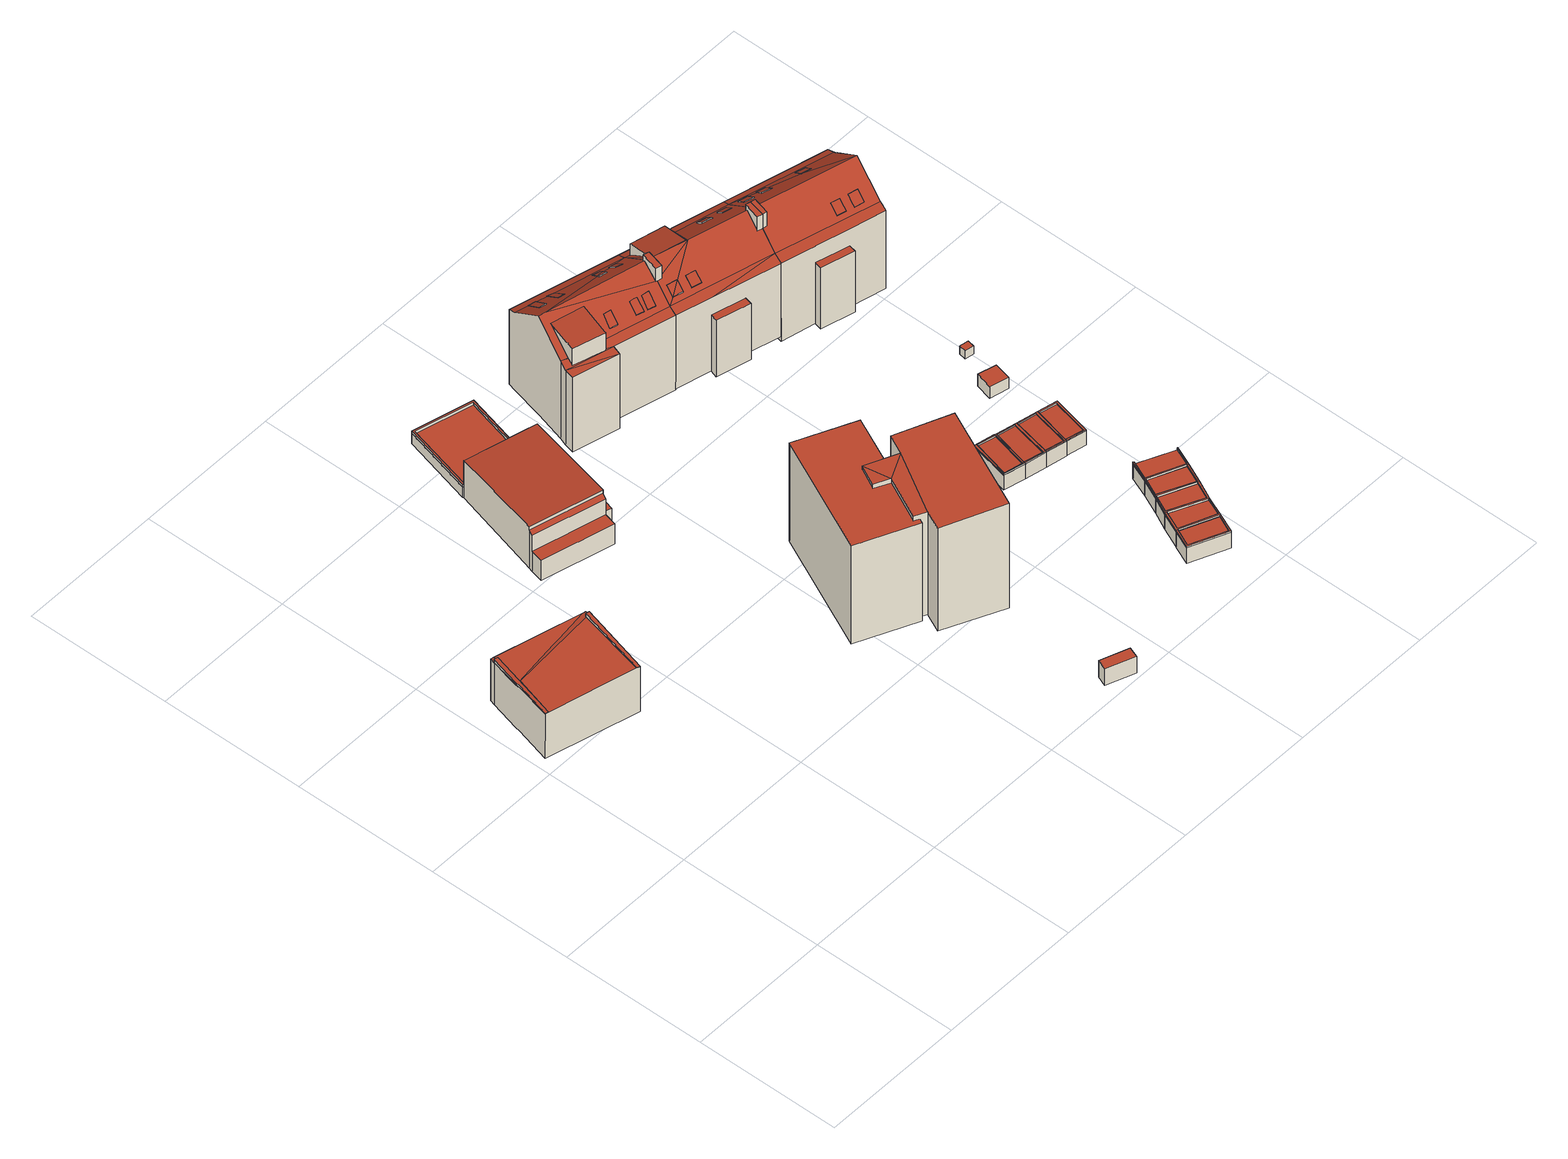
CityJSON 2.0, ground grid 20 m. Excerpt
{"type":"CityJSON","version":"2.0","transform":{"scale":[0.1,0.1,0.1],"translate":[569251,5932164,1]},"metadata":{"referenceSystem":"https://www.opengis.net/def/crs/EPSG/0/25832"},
"CityObjects":{
"building1":{"type":"Building","attributes":{"Grundfläche 2D":"141.242015","Grundhöhe NN":"2.462"},"children":["building1-1","building1-2"],"geometry":[{"type":"Solid","lod":"3","boundaries":[[[[0,1,2,3,4]],[[5,6,7,8,9,1,0,4,3,10,11,12]],[[13,14,10]],[[11,10,14,12]],[[15,2,1,9,16,17]],[[18,13,10,3,2,15,19]],[[14,13,18,20]],[[21,22,6,5,12,14,20,23]],[[9,8,7,6,22,24,16]],[[18,19,15,17,16,24,22,21,23,20]]]],"semantics":{"surfaces":[{"type":"RoofSurface"},{"type":"WallSurface"},{"type":"GroundSurface"}],"values":[[0,0,0,0,1,1,1,1,1,2]]}}]},
"building1-1":{"type":"BuildingInstallation","parents":["building1"],"geometry":[{"type":"MultiSurface","lod":"3","boundaries":[[[25,26,27,28,29]],[[8,9,27,26]],[[9,1,28,27]],[[1,30,29,28]],[[26,25,29,30,0,8]]],"semantics":{"surfaces":[{"type":"RoofSurface"},{"type":"WallSurface"}],"values":[0,1,1,1,1]}}]},
"building1-2":{"type":"BuildingInstallation","parents":["building1"],"geometry":[{"type":"MultiSurface","lod":"3","boundaries":[[[31,32,33,34,35,36,37,38]],[[14,12,5,6,36,35,34,33]],[[6,7,37,36]],[[39,4,40,32,31,38,37,7]],[[14,33,32,40,11]]],"semantics":{"surfaces":[{"type":"RoofSurface"},{"type":"WallSurface"}],"values":[0,1,1,1,1]}}]},
"building2":{"type":"Building","attributes":{"Grundfläche 2D":"2.975114","Grundhöhe NN":"2.462"},"geometry":[{"type":"Solid","lod":"3","boundaries":[[[[41,42,43,44]],[[45,42,41,46]],[[46,41,44,47,48]],[[44,43,49,47]],[[45,46,48,50]],[[49,43,42,45,50]],[[47,49,50,48]]]],"semantics":{"surfaces":[{"type":"RoofSurface"},{"type":"WallSurface"},{"type":"GroundSurface"}],"values":[[0,0,1,1,1,1,2]]}}]},
"building3":{"type":"Building","attributes":{"Grundfläche 2D":"161.966208","Grundhöhe NN":"2.162"},"geometry":[{"type":"Solid","lod":"3","boundaries":[[[[51,52,53,54,55,56,57,58]],[[59,60,61,62]],[[63,64,65,66]],[[67,68,69,70]],[[71,53,52,51,58,72,73,74]],[[75,76,64,56,55,54,53,71,77]],[[78,57,56,64,63,79]],[[61,80,72,58,57,78,81,62]],[[59,62,81,82]],[[60,59,82,83]],[[61,60,83,80]],[[65,70,69,66]],[[66,69,84,79,63]],[[64,76,85,70,65]],[[68,67,86,87]],[[69,68,87,84]],[[67,70,85,86]],[[75,77,71,74,73,72,80,83,82,81,78,79,84,87,86,85,76]]]],"semantics":{"surfaces":[{"type":"RoofSurface"},{"type":"WallSurface"},{"type":"GroundSurface"}],"values":[[0,0,0,0,1,1,1,1,1,1,1,1,1,1,1,1,1,2]]}}]},
"building4":{"type":"Building","attributes":{"Grundfläche 2D":"6.026356","Grundhöhe NN":"1.728"},"geometry":[{"type":"Solid","lod":"3","boundaries":[[[[88,89,90,91]],[[92,93,91,90]],[[93,94,88,91]],[[94,95,89,88]],[[95,92,90,89]],[[95,94,93,92]]]],"semantics":{"surfaces":[{"type":"RoofSurface"},{"type":"WallSurface"},{"type":"GroundSurface"}],"values":[[0,1,1,1,1,2]]}}]},
"building5":{"type":"Building","attributes":{"Grundfläche 2D":"85.054773","Grundhöhe NN":"2.429"},"children":["building5-1"],"geometry":[{"type":"Solid","lod":"3","boundaries":[[[[96,97,98,99,100,101]],[[98,97,96,101,102,103]],[[99,98,103,104]],[[100,99,104,105]],[[101,100,105,102]],[[103,102,105,104]]]],"semantics":{"surfaces":[{"type":"RoofSurface"},{"type":"WallSurface"},{"type":"GroundSurface"}],"values":[[0,1,1,1,1,2]]}}]},
"building5-1":{"type":"BuildingInstallation","parents":["building5"],"geometry":[{"type":"MultiSurface","lod":"3","boundaries":[[[106,107,108,109,110,111,112,113]],[[101,96,110,109]],[[96,114,111,110]],[[114,115,112,111]],[[113,112,115,97]],[[97,98,106,113]],[[98,99,107,106]],[[99,100,108,107]],[[100,101,109,108]]],"semantics":{"surfaces":[{"type":"RoofSurface"},{"type":"WallSurface"}],"values":[0,1,1,1,1,1,1,1,1]}}]},
"building6":{"type":"Building","attributes":{"Grundfläche 2D":"292.609554","Grundhöhe NN":"1.895"},"geometry":[{"type":"Solid","lod":"3","boundaries":[[[[116,117,118,119,120,121,122,123,124,125]],[[126,127,128,129,130,131]],[[132,133,130]],[[134,133,132]],[[133,135,131,130]],[[118,117,136,137]],[[124,123,138,139]],[[125,124,139,140]],[[116,125,140,141]],[[117,116,141,136]],[[129,128,142,143]],[[122,132,130,144,138,123]],[[130,129,143,144]],[[132,122,121,134]],[[134,121,120,133]],[[133,120,119,135]],[[145,131,135,119,118,137]],[[126,131,145,146]],[[127,126,146,147]],[[128,127,147,142]],[[141,140,139,138,144,143,142,147,146,145,137,136]]]],"semantics":{"surfaces":[{"type":"RoofSurface"},{"type":"WallSurface"},{"type":"GroundSurface"}],"values":[[0,0,0,0,0,1,1,1,1,1,1,1,1,1,1,1,1,1,1,1,2]]}}]},
"building7":{"type":"Building","attributes":{"Grundfläche 2D":"177.465044","Grundhöhe NN":"2.211"},"children":["building7-1","building7-2","building7-3","building7-4","building7-5","building7-6","building7-7"],"geometry":[{"type":"Solid","lod":"3","boundaries":[[[[148,149,150,151,152,153,154,155,156,157,158]],[[159,160,161,162]],[[163,164,165,161,166,167,168]],[[165,162,161]],[[169,170,171,172,173,174,175,176]],[[177,178,167,166,173,179,180,153,152,181,182,183]],[[184,185,174]],[[185,175,174]],[[176,175,186,183,182,187]],[[172,179,173]],[[188,167,178]],[[189,167,188]],[[163,168,167,189,190,165,164]],[[158,170,169,149,148]],[[149,169,176,187,182,181,152,151,150]],[[179,172,171,170,158,157,156,155,154,153,180]],[[160,159,191,192]],[[193,194,173,166,161,160,192,195]],[[174,173,194,196]],[[184,174,196,197]],[[185,184,197,198]],[[175,185,198,199]],[[186,175,199,200]],[[177,183,186,200,201]],[[189,188,178,202,203]],[[191,159,162,165,190,204,205]],[[178,177,201,202]],[[190,189,203,204]],[[196,194,193,195,192,191,205,204,203,202,201,200,199,198,197]]]],"semantics":{"surfaces":[{"type":"RoofSurface"},{"type":"WallSurface"},{"type":"GroundSurface"}],"values":[[0,0,0,0,0,0,0,0,0,0,0,0,0,1,1,1,1,1,1,1,1,1,1,1,1,1,1,1,2]]}}]},
"building7-1":{"type":"BuildingInstallation","parents":["building7"],"geometry":[{"type":"MultiSurface","lod":"3","boundaries":[[[206,207,208,209]],[[208,207,210,211]],[[209,208,211,212]],[[206,209,212,213]],[[207,206,213,210]]],"semantics":{"surfaces":[{"type":"RoofSurface"},{"type":"WallSurface"}],"values":[0,1,1,1,1]}}]},
"building7-2":{"type":"BuildingInstallation","parents":["building7"],"geometry":[{"type":"MultiSurface","lod":"3","boundaries":[[[214,215,216,217]],[[217,216,218,219]],[[214,217,219,220]],[[215,214,220,221]],[[216,215,221,218]]],"semantics":{"surfaces":[{"type":"RoofSurface"},{"type":"WallSurface"}],"values":[0,1,1,1,1]}}]},
"building7-3":{"type":"BuildingInstallation","parents":["building7"],"geometry":[{"type":"MultiSurface","lod":"3","boundaries":[[[222,223,224,225]],[[225,224,226,227]],[[222,225,227,228]],[[223,222,228,229]],[[224,223,229,226]]],"semantics":{"surfaces":[{"type":"RoofSurface"},{"type":"WallSurface"}],"values":[0,1,1,1,1]}}]},
"building7-4":{"type":"BuildingInstallation","parents":["building7"],"geometry":[{"type":"MultiSurface","lod":"3","boundaries":[[[230,231,232,233,234,235]],[[235,236,237,231,230]],[[237,238,239,233,232,231]],[[239,240,234,233]],[[240,236,235,234]]],"semantics":{"surfaces":[{"type":"RoofSurface"},{"type":"WallSurface"}],"values":[0,1,1,1,1]}}]},
"building7-5":{"type":"BuildingInstallation","parents":["building7"],"geometry":[{"type":"MultiSurface","lod":"3","boundaries":[[[241,242,243,244]],[[245,242,241,246]],[[247,246,241,244,248,163]],[[244,243,249,248]],[[245,246,247,250]],[[249,243,242,245,250,168]]],"semantics":{"surfaces":[{"type":"RoofSurface"},{"type":"WallSurface"}],"values":[0,0,1,1,1,1]}}]},
"building7-6":{"type":"BuildingInstallation","parents":["building7"],"geometry":[{"type":"MultiSurface","lod":"3","boundaries":[[[251,252,253,254]],[[255,256,252,251,257]],[[256,258,253,252]],[[259,260,254,253,258]],[[260,257,251,254]]],"semantics":{"surfaces":[{"type":"RoofSurface"},{"type":"WallSurface"}],"values":[0,1,1,1,1]}}]},
"building7-7":{"type":"BuildingInstallation","parents":["building7"],"geometry":[{"type":"MultiSurface","lod":"3","boundaries":[[[261,262,263,264,265]],[[262,261,266]],[[267,268,264,263]],[[268,269,265,264]],[[269,270,266,261,265]],[[267,263,262,266,270,164]]],"semantics":{"surfaces":[{"type":"RoofSurface"},{"type":"WallSurface"}],"values":[0,0,1,1,1,1]}}]},
"building8":{"type":"Building","attributes":{"Grundfläche 2D":"15.294455","Grundhöhe NN":"2.212"},"children":["building8-1"],"geometry":[{"type":"Solid","lod":"3","boundaries":[[[[271,272,273,274,275,276]],[[277,278,275,274]],[[278,279,276,275]],[[279,280,271,276]],[[280,281,282,277,274,273,272,271]],[[282,281,280,279,278,277]]]],"semantics":{"surfaces":[{"type":"RoofSurface"},{"type":"WallSurface"},{"type":"GroundSurface"}],"values":[[0,1,1,1,1,2]]}}]},
"building8-1":{"type":"BuildingInstallation","parents":["building8"],"geometry":[{"type":"MultiSurface","lod":"3","boundaries":[[[283,284,285,286,287,288,289,290]],[[271,272,287,286]],[[272,291,288,287]],[[289,288,291,292]],[[292,273,290,289]],[[273,274,283,290]],[[274,275,284,283]],[[275,276,285,284]],[[276,271,286,285]]],"semantics":{"surfaces":[{"type":"RoofSurface"},{"type":"WallSurface"}],"values":[0,1,1,1,1,1,1,1,1]}}]},
"building9":{"type":"Building","attributes":{"Grundfläche 2D":"16.554120","Grundhöhe NN":"2.310"},"children":["building9-1","building9-2"],"geometry":[{"type":"Solid","lod":"3","boundaries":[[[[293,294,295,296,297,298,299]],[[300,301,302,293,299,298]],[[302,303,294,293]],[[303,304,295,294]],[[304,305,306,300,298,297,296,295]],[[300,306,305,304,303,302,301]]]],"semantics":{"surfaces":[{"type":"RoofSurface"},{"type":"WallSurface"},{"type":"GroundSurface"}],"values":[[0,1,1,1,1,2]]}}]},
"building9-1":{"type":"BuildingInstallation","parents":["building9"],"geometry":[{"type":"MultiSurface","lod":"3","boundaries":[[[307,308,309,310,311,312]],[[310,309,313,314]],[[296,297,298,307,312,311]],[[298,299,308,307]]],"semantics":{"surfaces":[{"type":"RoofSurface"},{"type":"WallSurface"}],"values":[0,1,1,1]}}]},
"building9-2":{"type":"BuildingInstallation","parents":["building9"],"geometry":[{"type":"MultiSurface","lod":"3","boundaries":[[[315,316,309,308,317,318,319,311,310]],[[293,294,318,317]],[[294,295,319,318]],[[295,296,311,319]],[[310,314,320,315]],[[316,315,320,321]],[[309,316,321,313]],[[299,293,317,308]]],"semantics":{"surfaces":[{"type":"RoofSurface"},{"type":"WallSurface"}],"values":[0,1,1,1,1,1,1,1]}}]},
"building10":{"type":"Building","attributes":{"Grundfläche 2D":"16.134962","Grundhöhe NN":"2.255"},"children":["building10-1"],"geometry":[{"type":"Solid","lod":"3","boundaries":[[[[322,323,274,273,272,271,324,325]],[[326,327,328,329,271,272,273,274]],[[329,330,324,271]],[[330,331,332,333,323,322,325,324]],[[333,326,274,323]],[[331,330,329,328,327,326,333,332]]]],"semantics":{"surfaces":[{"type":"RoofSurface"},{"type":"WallSurface"},{"type":"GroundSurface"}],"values":[[0,1,1,1,1,2]]}}]},
"building10-1":{"type":"BuildingInstallation","parents":["building10"],"geometry":[{"type":"MultiSurface","lod":"3","boundaries":[[[290,287,286,334,335,336,337,338,339,283]],[[324,325,335,334]],[[336,335,325,340]],[[337,336,340,341]],[[341,322,338,337]],[[322,323,339,338]],[[323,274,283,339]],[[274,273,272,271,286,287,290,283]],[[271,324,334,286]]],"semantics":{"surfaces":[{"type":"RoofSurface"},{"type":"WallSurface"}],"values":[0,1,1,1,1,1,1,1,1]}}]},
"building11":{"type":"Building","attributes":{"Grundfläche 2D":"14.984034","Grundhöhe NN":"2.258"},"children":["building11-1"],"geometry":[{"type":"Solid","lod":"3","boundaries":[[[[322,325,324,342,343,344,345,323]],[[333,332,331,330,324,325,322,323]],[[330,346,342,324]],[[346,347,348,349,345,344,343,342]],[[349,333,323,345]],[[348,347,346,330,331,332,333,349]]]],"semantics":{"surfaces":[{"type":"RoofSurface"},{"type":"WallSurface"},{"type":"GroundSurface"}],"values":[[0,1,1,1,1,2]]}}]},
"building11-1":{"type":"BuildingInstallation","parents":["building11"],"geometry":[{"type":"MultiSurface","lod":"3","boundaries":[[[338,335,334,350,351,352,353,354,355,339]],[[342,343,351,350]],[[343,356,352,351]],[[353,352,356,357]],[[357,344,354,353]],[[344,345,355,354]],[[345,323,339,355]],[[323,322,325,324,334,335,338,339]],[[324,342,350,334]]],"semantics":{"surfaces":[{"type":"RoofSurface"},{"type":"WallSurface"}],"values":[0,1,1,1,1,1,1,1,1]}}]},
"building12":{"type":"Building","attributes":{"Grundfläche 2D":"16.003904","Grundhöhe NN":"2.311"},"children":["building12-1"],"geometry":[{"type":"Solid","lod":"3","boundaries":[[[[296,295,358,359,298,297]],[[298,359,360,300]],[[305,304,295,296,297,298,300,306]],[[358,295,304,361]],[[359,358,361,360]],[[361,304,305,306,300,360]]]],"semantics":{"surfaces":[{"type":"RoofSurface"},{"type":"WallSurface"},{"type":"GroundSurface"}],"values":[[0,1,1,1,1,2]]}}]},
"building12-1":{"type":"BuildingInstallation","parents":["building12"],"geometry":[{"type":"MultiSurface","lod":"3","boundaries":[[[362,363,311,319,364,365,307,312]],[[295,358,364,319]],[[358,359,365,364]],[[359,298,307,365]],[[298,297,312,307]],[[297,366,362,312]],[[363,362,366,367]],[[367,296,311,363]],[[296,295,319,311]]],"semantics":{"surfaces":[{"type":"RoofSurface"},{"type":"WallSurface"}],"values":[0,1,1,1,1,1,1,1,1]}}]},
"building13":{"type":"Building","attributes":{"Grundfläche 2D":"16.062897","Grundhöhe NN":"2.289"},"children":["building13-1"],"geometry":[{"type":"Solid","lod":"3","boundaries":[[[[343,342,368,369,370,371,345,344]],[[347,346,342,343,344,345,349,348]],[[368,342,346,372]],[[373,371,370,369,368,372,374]],[[345,371,373,349]],[[374,372,346,347,348,349,373]]]],"semantics":{"surfaces":[{"type":"RoofSurface"},{"type":"WallSurface"},{"type":"GroundSurface"}],"values":[[0,1,1,1,1,2]]}}]},
"building13-1":{"type":"BuildingInstallation","parents":["building13"],"geometry":[{"type":"MultiSurface","lod":"3","boundaries":[[[354,351,350,375,376,377,378,379,380,355]],[[368,369,376,375]],[[369,381,377,376]],[[378,377,381,382]],[[382,370,379,378]],[[370,371,380,379]],[[371,345,355,380]],[[345,344,343,342,350,351,354,355]],[[342,368,375,350]]],"semantics":{"surfaces":[{"type":"RoofSurface"},{"type":"WallSurface"}],"values":[0,1,1,1,1,1,1,1,1]}}]},
"building14":{"type":"Building","attributes":{"Grundfläche 2D":"16.048001","Grundhöhe NN":"2.346"},"children":["building14-1"],"geometry":[{"type":"Solid","lod":"3","boundaries":[[[[383,358,384,385,386,359,387]],[[359,386,388,360]],[[358,383,387,359,360,361]],[[384,358,361,389]],[[386,385,384,389,390,388]],[[389,361,360,388,390]]]],"semantics":{"surfaces":[{"type":"RoofSurface"},{"type":"WallSurface"},{"type":"GroundSurface"}],"values":[[0,1,1,1,1,2]]}}]},
"building14-1":{"type":"BuildingInstallation","parents":["building14"],"geometry":[{"type":"MultiSurface","lod":"3","boundaries":[[[391,392,393,364,394,395,396,365,397]],[[358,384,394,364]],[[384,385,386,396,395,394]],[[386,359,365,396]],[[359,387,397,365]],[[387,398,391,397]],[[392,391,398,399]],[[399,383,393,392]],[[383,358,364,393]]],"semantics":{"surfaces":[{"type":"RoofSurface"},{"type":"WallSurface"}],"values":[0,1,1,1,1,1,1,1,1]}}]},
"building15":{"type":"Building","attributes":{"Grundfläche 2D":"168.952682","Grundhöhe NN":"2.393"},"children":["building15-1","building15-2","building15-3","building15-4","building15-5","building15-6"],"geometry":[{"type":"Solid","lod":"3","boundaries":[[[[400,401,402,403,404,405]],[[403,406,404]],[[159,162,407,408]],[[409,165,190,410]],[[188,410,190]],[[178,177,411,412,410,188]],[[183,413,414,412,411,177]],[[183,186,415,416]],[[417,416,415]],[[414,413,183,416,418,419,420,412]],[[162,165,409,410,412,420,419,421,407],[403,402,422,423,424,425,406,403,412]],[[189,188,190]],[[426,427,428,429]],[[422,402,401,400,405,424,423]],[[404,406,425]],[[425,424,405,404]],[[429,428,430,431]],[[426,429,431,432]],[[427,426,432,433]],[[434,190,165,162,159,435,436]],[[189,190,434,437]],[[178,188,189,437,438]],[[177,178,438,439]],[[186,183,177,439,440]],[[427,433,441,417,415,186,440,430,428]],[[442,443,408,407,421,419,418,416,417,441,444]],[[159,408,443,435]],[[440,439,438,437,434,436,435,443,442,444,441,433,432,431,430]]]],"semantics":{"surfaces":[{"type":"RoofSurface"},{"type":"WallSurface"},{"type":"GroundSurface"}],"values":[[0,0,0,0,0,0,0,0,0,0,0,0,0,1,1,1,1,1,1,1,1,1,1,1,1,1,1,2]]}}]},
"building15-1":{"type":"BuildingInstallation","parents":["building15"],"geometry":[{"type":"MultiSurface","lod":"3","boundaries":[[[445,446,447]],[[448,445,447]],[[448,447,413,449]],[[447,446,450,413]],[[445,448,449,414]],[[450,446,445,414]]],"semantics":{"surfaces":[{"type":"RoofSurface"},{"type":"WallSurface"}],"values":[0,0,1,1,1,1]}}]},
"building15-2":{"type":"BuildingInstallation","parents":["building15"],"geometry":[{"type":"MultiSurface","lod":"3","boundaries":[[[451,452,453,454]],[[454,453,455,456]],[[451,454,456,457]],[[452,451,457,458]],[[453,452,458,455]]],"semantics":{"surfaces":[{"type":"RoofSurface"},{"type":"WallSurface"}],"values":[0,1,1,1,1]}}]},
"building15-3":{"type":"BuildingInstallation","parents":["building15"],"geometry":[{"type":"MultiSurface","lod":"3","boundaries":[[[459,460,461,462]],[[419,421,460,459,418]],[[460,421,463,461]],[[464,462,461,463,420]],[[464,418,459,462]]],"semantics":{"surfaces":[{"type":"RoofSurface"},{"type":"WallSurface"}],"values":[0,1,1,1,1]}}]},
"building15-4":{"type":"BuildingInstallation","parents":["building15"],"geometry":[{"type":"MultiSurface","lod":"3","boundaries":[[[465,466,467,468,465,469]],[[467,466,470,471]],[[472,469,465,468,473,474]],[[465,469,472,474]],[[466,465,474,470]],[[468,467,471,473]]],"semantics":{"surfaces":[{"type":"RoofSurface"},{"type":"WallSurface"}],"values":[0,1,1,1,1,1]}}]},
"building15-5":{"type":"BuildingInstallation","parents":["building15"],"geometry":[{"type":"MultiSurface","lod":"3","boundaries":[[[475,476,477,478,479]],[[475,189,188,178,476]],[[476,178,177,480,477]],[[409,478,477,480,411,410]],[[409,190,189,475,479,478]]],"semantics":{"surfaces":[{"type":"RoofSurface"},{"type":"WallSurface"}],"values":[0,1,1,1,1]}}]},
"building15-6":{"type":"BuildingInstallation","parents":["building15"],"geometry":[{"type":"MultiSurface","lod":"3","boundaries":[[[481,482,483,484,485]],[[486,487,482,481]],[[487,488,483,482]],[[488,489,490,485,484,483]],[[481,485,490,486]]],"semantics":{"surfaces":[{"type":"RoofSurface"},{"type":"WallSurface"}],"values":[0,1,1,1,1]}}]},
"building16":{"type":"Building","attributes":{"Grundfläche 2D":"15.856235","Grundhöhe NN":"2.326"},"children":["building16-1"],"geometry":[{"type":"Solid","lod":"3","boundaries":[[[[368,491,492,493,494,371,370]],[[372,368,370,371,373,374]],[[491,368,372,495]],[[496,494,493,492,491,495,497]],[[371,494,496,373]],[[495,372,374,373,496,497]]]],"semantics":{"surfaces":[{"type":"RoofSurface"},{"type":"WallSurface"},{"type":"GroundSurface"}],"values":[[0,1,1,1,1,2]]}}]},
"building16-1":{"type":"BuildingInstallation","parents":["building16"],"geometry":[{"type":"MultiSurface","lod":"3","boundaries":[[[379,375,498,499,500,501,502,503,380]],[[491,492,499,498]],[[492,504,500,499]],[[501,500,504,505]],[[505,493,502,501]],[[493,494,503,502]],[[494,371,380,503]],[[371,370,368,375,379,380]],[[368,491,498,375]]],"semantics":{"surfaces":[{"type":"RoofSurface"},{"type":"WallSurface"}],"values":[0,1,1,1,1,1,1,1,1]}}]},
"building17":{"type":"Building","attributes":{"Grundfläche 2D":"15.327566","Grundhöhe NN":"2.386"},"children":["building17-1"],"geometry":[{"type":"Solid","lod":"3","boundaries":[[[[385,384,506,507,508,386,509]],[[386,508,510,511]],[[512,384,385,509,386,511,513]],[[506,384,512,514]],[[508,507,506,514,515,510]],[[514,512,513,511,510,515]]]],"semantics":{"surfaces":[{"type":"RoofSurface"},{"type":"WallSurface"},{"type":"GroundSurface"}],"values":[[0,1,1,1,1,2]]}}]},
"building17-1":{"type":"BuildingInstallation","parents":["building17"],"geometry":[{"type":"MultiSurface","lod":"3","boundaries":[[[516,517,395,394,518,519,396,520]],[[384,506,518,394]],[[506,507,508,519,518]],[[508,386,396,519]],[[386,509,520,396]],[[509,521,516,520]],[[517,516,521,522]],[[522,385,395,517]],[[394,395,385,384]]],"semantics":{"surfaces":[{"type":"RoofSurface"},{"type":"WallSurface"}],"values":[0,1,1,1,1,1,1,1,1]}}]},
"building18":{"type":"Building","attributes":{"Grundfläche 2D":"5.934143","Grundhöhe NN":"2.325"},"geometry":[{"type":"Solid","lod":"3","boundaries":[[[[523,524,525,526]],[[527,528,526,525]],[[528,529,523,526]],[[529,530,524,523]],[[530,527,525,524]],[[530,529,528,527]]]],"semantics":{"surfaces":[{"type":"RoofSurface"},{"type":"WallSurface"},{"type":"GroundSurface"}],"values":[[0,1,1,1,1,2]]}}]},
"building19":{"type":"Building","attributes":{"Grundfläche 2D":"1.155435","Grundhöhe NN":"2.412"},"geometry":[{"type":"Solid","lod":"3","boundaries":[[[[531,532,533,534]],[[535,536,534,533]],[[536,537,531,534]],[[537,538,532,531]],[[538,535,533,532]],[[538,537,536,535]]]],"semantics":{"surfaces":[{"type":"RoofSurface"},{"type":"WallSurface"},{"type":"GroundSurface"}],"values":[[0,1,1,1,1,2]]}}]},
"building20":{"type":"Building","attributes":{"Grundfläche 2D":"168.124079","Grundhöhe NN":"1.560"},"children":["building20-1","building20-2","building20-3","building20-4","building20-5","building20-6"],"geometry":[{"type":"Solid","lod":"3","boundaries":[[[[408,407,539,540]],[[541,539,407,542]],[[543,541,542,407,421,419]],[[418,416,544,541,543,419]],[[545,544,416,417,546,547]],[[548,549,550,551]],[[552,553,417,416,418,419,421,407,408,554,555]],[[549,556,557,547,546,417,553,558,550]],[[540,539,541,544,545,547,557,559]],[[408,540,559,554]],[[551,550,558,560]],[[548,551,560,561]],[[549,548,561,556]],[[553,552,555,554,559,557,556,561,560,558]]]],"semantics":{"surfaces":[{"type":"RoofSurface"},{"type":"WallSurface"},{"type":"GroundSurface"}],"values":[[0,0,0,0,0,0,1,1,1,1,1,1,1,2]]}}]},
"building20-1":{"type":"BuildingInstallation","parents":["building20"],"geometry":[{"type":"MultiSurface","lod":"3","boundaries":[[[562,563,564,565,566,567]],[[565,568,569,570,567,566]],[[562,567,570,571]],[[571,572,573,564,563,562]],[[573,568,565,564]]],"semantics":{"surfaces":[{"type":"RoofSurface"},{"type":"WallSurface"}],"values":[0,1,1,1,1]}}]},
"building20-2":{"type":"BuildingInstallation","parents":["building20"],"geometry":[{"type":"MultiSurface","lod":"3","boundaries":[[[574,575,576,577,578]],[[574,578,579,580]],[[575,574,580,581]],[[581,582,576,575]],[[579,578,577,576,582,583]]],"semantics":{"surfaces":[{"type":"RoofSurface"},{"type":"WallSurface"}],"values":[0,1,1,1,1]}}]},
"building20-3":{"type":"BuildingInstallation","parents":["building20"],"geometry":[{"type":"MultiSurface","lod":"3","boundaries":[[[459,584,585,586,460]],[[587,543,585,584]],[[543,588,586,585]],[[588,421,460,586]],[[460,421,419,418,459]],[[418,587,584,459]]],"semantics":{"surfaces":[{"type":"RoofSurface"},{"type":"WallSurface"}],"values":[0,1,1,1,1,1]}}]},
"building20-4":{"type":"BuildingInstallation","parents":["building20"],"geometry":[{"type":"MultiSurface","lod":"3","boundaries":[[[589,590,591,592,593,594]],[[595,542,589,594]],[[590,589,542,596]],[[591,590,596,597,598,592]],[[598,599,593,592]],[[599,595,594,593]]],"semantics":{"surfaces":[{"type":"RoofSurface"},{"type":"WallSurface"}],"values":[0,1,1,1,1,1]}}]},
"building20-5":{"type":"BuildingInstallation","parents":["building20"],"geometry":[{"type":"MultiSurface","lod":"3","boundaries":[[[600,601,602,603]],[[603,602,604,605]],[[600,603,605,606]],[[601,600,606,607]],[[602,601,607,604]]],"semantics":{"surfaces":[{"type":"RoofSurface"},{"type":"WallSurface"}],"values":[0,1,1,1,1]}}]},
"building20-6":{"type":"BuildingInstallation","parents":["building20"],"geometry":[{"type":"MultiSurface","lod":"3","boundaries":[[[608,609,610,611]],[[608,611,612,613]],[[611,610,614,612]],[[609,608,613,615]],[[610,609,615,614]]],"semantics":{"surfaces":[{"type":"RoofSurface"},{"type":"WallSurface"}],"values":[0,1,1,1,1]}}]}
},
"vertices":[
[155,481,84],[160,481,83],[162,488,83],[157,489,83],[28,471,85],[22,464,86],[9,415,88],[13,414,88],[130,384,88],[134,382,88],[41,519,83],[38,512,84],[23,471,85],[36,520,83],[34,513,83],[162,488,15],[134,382,15],[160,481,15],[36,520,15],[41,519,15],[34,513,15],[22,464,15],[9,415,15],[23,471,15],[13,414,15],
[155,481,89],[130,384,89],[134,382,89],[160,481,89],[155,482,89],[155,482,84],
[28,471,89],[39,512,89],[34,513,89],[23,471,89],[22,464,89],[9,415,89],[13,414,89],[28,469,89],[28,469,85],[39,512,84],
[63,522,35],[72,535,35],[65,540,29],[56,527,29],[80,530,29],[71,517,29],[56,527,15],[71,517,15],[65,540,15],[80,530,15],
[332,731,73],[255,750,73],[254,751,73],[223,633,79],[223,632,79],[221,624,79],[319,599,79],[351,726,73],[337,602,32],[346,636,32],[329,640,32],[321,607,32],[318,599,74],[221,624,74],[219,618,71],[316,593,71],[215,601,45],[312,576,45],[316,593,45],[219,618,45],[254,751,12],[351,726,12],[332,731,12],[255,750,12],[223,632,12],[221,624,12],[223,633,12],[319,599,12],[318,599,12],[329,640,12],[321,607,12],[337,602,12],[346,636,12],[316,593,12],[219,618,12],[215,601,12],[312,576,12],
[557,20,34],[519,34,34],[514,20,34],[552,6,34],[514,20,7],[552,6,7],[557,20,7],[519,34,7],
[255,750,30],[332,731,30],[334,730,30],[359,828,30],[277,849,30],[252,751,30],[252,751,14],[334,730,14],[359,828,14],[277,849,14],
[334,730,34],[359,828,34],[277,849,34],[252,751,34],[255,750,34],[279,846,34],[356,826,34],[332,731,34],[279,846,30],[356,826,30],
[373,276,170],[452,239,170],[455,245,170],[448,249,170],[476,306,170],[456,316,170],[470,344,170],[496,332,170],[526,396,170],[447,433,170],[452,216,177],[532,179,180],[597,317,180],[525,350,177],[513,324,177],[464,241,177],[470,344,176],[476,306,177],[456,316,176],[448,249,177],[452,239,9],[455,245,9],[496,332,9],[526,396,9],[447,433,9],[373,276,9],[597,317,9],[525,350,9],[513,324,9],[464,241,9],[452,216,9],[532,179,9],
[442,706,162],[444,705,162],[445,706,162],[445,708,162],[456,748,166],[412,759,166],[404,728,163],[404,726,163],[403,725,163],[402,719,162],[401,717,162],[564,791,134],[420,828,134],[417,817,139],[562,780,139],[522,777,150],[534,777,147],[562,779,140],[406,772,174],[415,770,174],[511,776,152],[444,705,134],[401,717,135],[402,719,136],[403,725,139],[395,729,139],[391,718,134],[454,702,134],[445,706,135],[545,716,159],[543,717,159],[404,726,139],[404,728,141],[449,724,147],[447,715,139],[539,692,139],[388,705,134],[450,689,134],[536,681,134],[445,708,136],[548,738,174],[549,741,171],[552,741,171],[564,791,12],[420,828,12],[406,772,12],[395,729,12],[417,817,12],[391,718,12],[388,705,12],[450,689,12],[454,702,12],[536,681,12],[545,716,12],[543,717,12],[549,741,12],[552,741,12],[562,779,12],
[525,701,145],[529,715,156],[519,717,156],[515,704,145],[529,715,155],[519,717,155],[515,704,144],[525,701,144],
[467,802,142],[458,805,142],[453,784,158],[462,782,158],[453,784,157],[462,782,157],[467,802,141],[458,805,141],
[443,809,142],[433,811,142],[428,790,158],[437,788,158],[428,790,157],[437,788,157],[443,809,141],[433,811,141],
[510,720,156],[503,721,156],[503,720,155],[500,708,145],[510,705,145],[513,719,156],[513,719,155],[503,721,155],[503,720,154],[500,708,144],[510,705,144],
[522,777,151],[511,776,153],[510,772,156],[520,770,156],[514,786,145],[524,783,145],[524,783,144],[520,770,155],[510,772,155],[514,786,144],
[469,730,156],[465,717,145],[475,714,145],[479,728,156],[467,723,149],[465,717,144],[469,730,155],[475,714,144],[477,722,151],[479,728,155],
[544,778,145],[534,777,148],[532,767,157],[541,764,157],[545,778,145],[535,780,145],[532,767,156],[541,764,156],[545,778,144],[535,780,144],
[775,75,37],[774,76,37],[726,97,37],[724,97,37],[713,72,37],[764,50,37],[724,97,12],[713,72,12],[764,50,12],[775,75,12],[774,76,12],[726,97,12],
[724,97,40],[713,72,40],[764,50,40],[775,75,40],[774,76,40],[763,52,40],[715,73,40],[726,97,40],[763,52,37],[715,73,37],
[674,355,37],[662,301,37],[691,294,37],[691,296,37],[703,346,37],[703,348,37],[701,349,37],[703,348,13],[701,349,13],[674,355,13],[662,301,13],[691,294,13],[691,296,13],[703,346,13],
[703,348,39],[701,349,39],[701,347,39],[689,296,39],[691,296,39],[703,346,39],[701,347,37],[689,296,37],
[664,302,39],[676,353,39],[674,355,39],[662,301,39],[691,294,39],[664,302,37],[676,353,37],
[738,124,37],[736,125,37],[786,102,37],[785,102,37],[724,97,13],[726,97,13],[774,76,13],[775,75,13],[786,102,13],[785,102,13],[738,124,13],[736,125,13],
[786,102,40],[785,102,40],[775,78,40],[727,98,40],[738,124,40],[736,125,40],[775,78,37],[727,98,37],
[798,127,37],[796,128,37],[749,149,37],[748,149,37],[798,127,13],[796,128,13],[749,149,13],[748,149,13],
[798,127,40],[796,128,40],[785,104,40],[738,126,40],[749,149,40],[748,149,40],[785,104,37],[738,126,37],
[720,288,37],[731,342,37],[731,342,13],[720,288,13],
[728,341,39],[717,290,39],[720,288,39],[731,342,39],[728,341,37],[717,290,37],
[810,154,37],[808,155,37],[761,175,37],[760,176,37],[810,154,13],[760,176,13],[761,175,13],
[810,154,40],[808,155,40],[797,129,40],[750,151,40],[761,175,40],[760,176,40],[797,129,37],[750,151,37],
[720,290,37],[748,282,37],[748,284,37],[760,336,37],[731,340,37],[760,336,13],[748,282,13],[748,284,13],
[757,335,39],[746,284,39],[720,290,39],[748,282,39],[748,284,39],[760,336,39],[731,340,39],[757,335,37],[746,284,37],
[567,774,161],[567,772,161],[558,737,173],[604,725,173],[615,766,159],[568,777,159],[605,724,173],[701,746,139],[704,756,134],[557,739,171],[556,736,174],[552,717,161],[605,723,174],[548,696,144],[565,704,153],[583,669,134],[678,657,139],[675,645,134],[685,681,158],[690,702,174],[683,703,174],[690,704,172],[567,772,145],[567,774,144],[568,777,140],[615,766,140],[626,647,106],[628,657,106],[583,669,106],[580,659,106],[583,669,14],[580,659,14],[626,647,14],[628,657,14],[552,741,14],[564,791,14],[562,779,14],[549,741,14],[543,717,14],[545,716,14],[536,681,14],[675,645,14],[701,746,14],[704,756,14],[690,704,14],
[565,704,154],[551,707,154],[548,696,145],[562,692,145],[562,692,144],[551,707,153],
[586,686,145],[589,698,154],[576,701,154],[573,689,145],[576,701,153],[573,689,144],[586,686,144],[589,698,153],
[685,681,181],[690,704,181],[684,706,181],[678,683,181],[684,706,172],[678,683,158],
[662,737,155],[665,748,145],[652,751,145],[649,740,155],[662,736,155],[665,748,144],[652,751,144],[662,736,154],[649,740,154],[662,737,154],
[549,741,181],[543,717,181],[551,715,181],[557,739,181],[552,741,181],[551,715,159],
[676,733,155],[688,730,155],[691,741,146],[687,742,146],[679,744,146],[676,733,154],[688,730,154],[691,741,145],[687,742,145],[679,744,144],
[821,180,37],[820,180,37],[772,202,37],[771,203,37],[821,180,13],[771,203,13],[772,202,13],
[821,180,40],[820,180,40],[810,156,40],[761,177,40],[772,202,40],[771,203,40],[810,156,37],[761,177,37],
[775,276,37],[787,328,37],[787,330,37],[759,334,37],[787,330,14],[760,336,14],[748,282,14],[748,284,14],[775,276,14],[787,328,14],
[784,328,39],[773,278,39],[775,276,39],[787,330,39],[759,334,39],[784,328,37],[773,278,37],
[758,406,32],[784,400,31],[789,423,31],[764,429,32],[789,423,13],[764,429,13],[758,406,13],[784,400,13],
[797,464,27],[799,474,27],[787,476,27],[785,466,27],[787,476,14],[785,466,14],[797,464,14],[799,474,14],
[840,710,139],[842,721,134],[828,666,174],[781,706,154],[696,700,174],[817,621,139],[816,617,137],[766,622,134],[814,610,134],[764,612,106],[766,622,106],[721,634,106],[719,624,106],[690,704,6],[675,645,6],[704,756,6],[701,746,6],[766,622,6],[814,610,6],[721,634,6],[842,721,6],[719,624,6],[764,612,6],
[801,631,144],[801,632,145],[804,643,154],[791,646,154],[789,639,148],[788,634,144],[791,646,153],[789,639,147],[788,634,143],[801,631,143],[801,632,144],[804,643,153],
[768,652,154],[765,640,144],[777,637,144],[779,646,151],[780,649,154],[780,649,153],[768,652,153],[765,640,143],[777,637,143],[779,646,150],
[691,680,181],[696,700,181],[697,703,181],[691,680,158],[697,703,172],
[781,706,155],[793,703,155],[794,707,151],[796,714,146],[783,718,146],[780,706,155],[780,706,154],[793,703,154],[794,707,150],[796,714,145],[783,718,145],
[720,734,146],[707,737,146],[704,726,155],[717,722,155],[704,726,154],[717,722,154],[720,734,145],[707,737,145],
[743,728,146],[731,731,146],[728,720,155],[741,716,155],[741,716,154],[743,728,145],[728,720,154],[731,731,145]
]}
